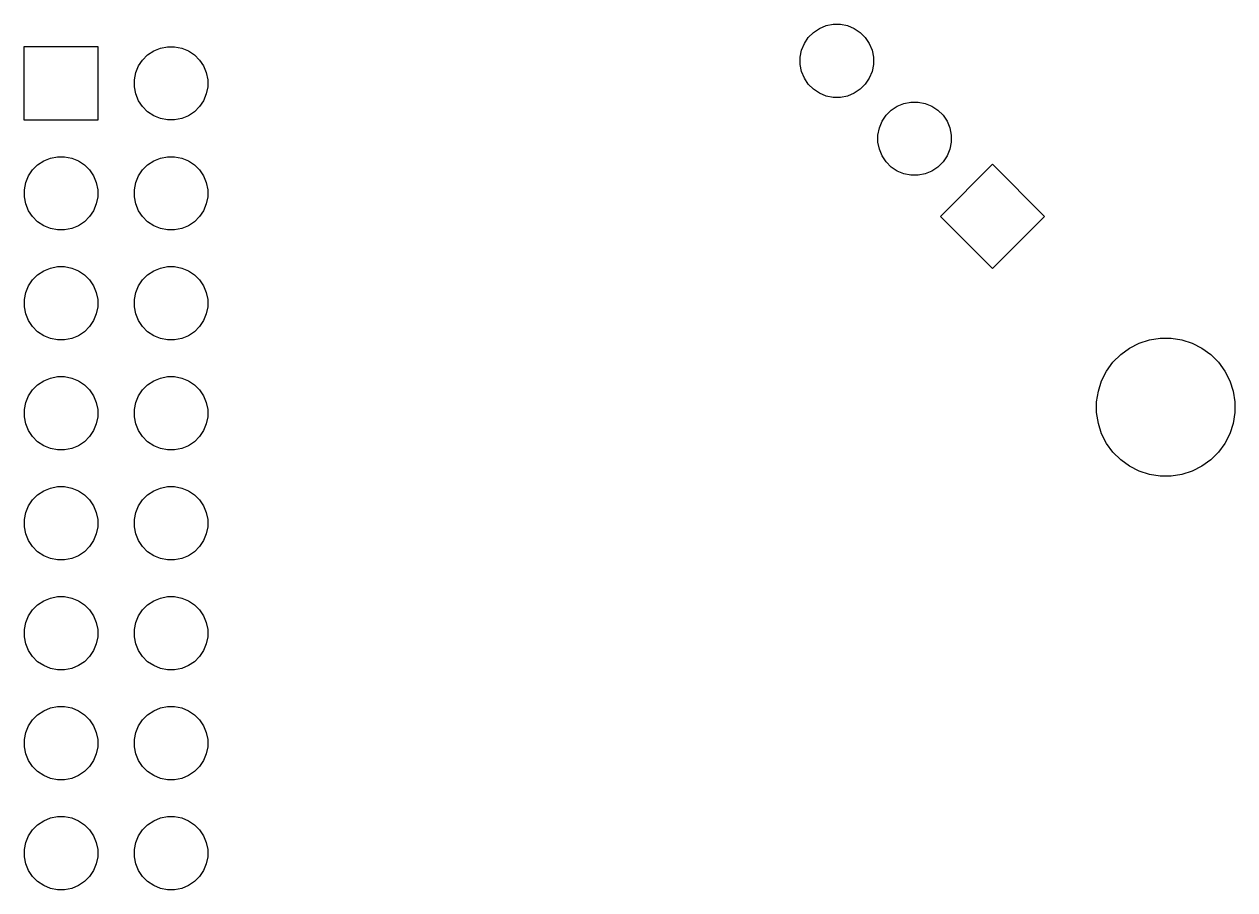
# Model space of a CAD drawing. Header units: inches. Extents: x 3.87 to 7.43, y -5.24 to -2.
# Drawn here: x 6.325 to 7.425, y -2.801 to -2.014 of the extents above; entities that cross this region are included whole.
import ezdxf

# ---------------------------------------------------------------- set-up
doc = ezdxf.new("R2010")
doc.units = ezdxf.units.IN
doc.header["$MEASUREMENT"] = 0
doc.layers.add('BLACK', color=7, linetype='CONTINUOUS')

msp = doc.modelspace()

# ---------------------------------------------------------------- linework, layer by layer
at = {"layer": 'BLACK', "linetype": 'CONTINUOUS'}
for p, q in [((7.0374, -2.026), (7.0421, -2.0214)), ((7.0421, -2.0214), (7.0475, -2.0177)), ((7.0475, -2.0177), (7.0536, -2.0152)), ((7.0536, -2.0152), (7.06, -2.0139)), ((7.06, -2.0139), (7.0666, -2.0139)), ((7.0666, -2.0139), (7.073, -2.0152)), ((7.073, -2.0152), (7.0791, -2.0177)), ((7.0791, -2.0177), (7.0845, -2.0214)), ((7.0845, -2.0214), (7.0892, -2.026)), ((6.3248, -2.1012), (6.3248, -2.0343)), ((6.3248, -2.0343), (6.3917, -2.0343)), ((6.3917, -2.0343), (6.3917, -2.1012)), ((6.4486, -2.0357), (6.455, -2.0344)), ((6.455, -2.0344), (6.4615, -2.0344)), ((6.4615, -2.0344), (6.468, -2.0357)), ((7.0313, -2.0375), (7.0338, -2.0315)), ((7.0338, -2.0315), (7.0374, -2.026)), ((7.0892, -2.026), (7.0928, -2.0315)), ((7.0928, -2.0315), (7.0953, -2.0375)), ((6.4324, -2.0465), (6.437, -2.0418)), ((6.437, -2.0418), (6.4425, -2.0382)), ((6.4425, -2.0382), (6.4486, -2.0357)), ((6.468, -2.0357), (6.474, -2.0382)), ((6.474, -2.0382), (6.4795, -2.0418)), ((6.4795, -2.0418), (6.4841, -2.0465)), ((7.03, -2.044), (7.0313, -2.0375)), ((7.03, -2.0505), (7.03, -2.044)), ((7.0953, -2.0375), (7.0966, -2.044)), ((7.0966, -2.044), (7.0966, -2.0505)), ((6.4262, -2.058), (6.4288, -2.0519)), ((6.4288, -2.0519), (6.4324, -2.0465)), ((6.4841, -2.0465), (6.4878, -2.0519)), ((6.4878, -2.0519), (6.4903, -2.058)), ((7.0313, -2.057), (7.03, -2.0505)), ((7.0338, -2.063), (7.0313, -2.057)), ((7.0953, -2.057), (7.0928, -2.063)), ((7.0966, -2.0505), (7.0953, -2.057)), ((6.425, -2.0644), (6.4262, -2.058)), ((6.425, -2.071), (6.425, -2.0644)), ((6.4903, -2.058), (6.4916, -2.0644)), ((6.4916, -2.0644), (6.4916, -2.071)), ((7.0374, -2.0685), (7.0338, -2.063)), ((7.0928, -2.063), (7.0892, -2.0685)), ((6.4262, -2.0774), (6.425, -2.071)), ((6.4288, -2.0835), (6.4262, -2.0774)), ((6.4903, -2.0774), (6.4878, -2.0835)), ((6.4916, -2.071), (6.4903, -2.0774)), ((7.0421, -2.0731), (7.0374, -2.0685)), ((7.0475, -2.0768), (7.0421, -2.0731)), ((7.0536, -2.0793), (7.0475, -2.0768)), ((7.06, -2.0805), (7.0536, -2.0793)), ((7.073, -2.0793), (7.0666, -2.0805)), ((7.0791, -2.0768), (7.073, -2.0793)), ((7.0845, -2.0731), (7.0791, -2.0768)), ((7.0892, -2.0685), (7.0845, -2.0731)), ((6.4324, -2.0889), (6.4288, -2.0835)), ((6.437, -2.0936), (6.4324, -2.0889)), ((6.4841, -2.0889), (6.4795, -2.0936)), ((6.4878, -2.0835), (6.4841, -2.0889)), ((7.0666, -2.0805), (7.06, -2.0805)), ((7.1128, -2.0921), (7.1182, -2.0884)), ((7.1182, -2.0884), (7.1243, -2.0859)), ((7.1243, -2.0859), (7.1307, -2.0847)), ((7.1307, -2.0847), (7.1373, -2.0847)), ((7.1373, -2.0847), (7.1437, -2.0859)), ((7.1437, -2.0859), (7.1498, -2.0884)), ((7.1498, -2.0884), (7.1552, -2.0921)), ((6.3917, -2.1012), (6.3248, -2.1012)), ((6.4425, -2.0972), (6.437, -2.0936)), ((6.4486, -2.0997), (6.4425, -2.0972)), ((6.455, -2.101), (6.4486, -2.0997)), ((6.4615, -2.101), (6.455, -2.101)), ((6.468, -2.0997), (6.4615, -2.101)), ((6.474, -2.0972), (6.468, -2.0997)), ((6.4795, -2.0936), (6.474, -2.0972)), ((7.1045, -2.1022), (7.1081, -2.0967)), ((7.1081, -2.0967), (7.1128, -2.0921)), ((7.1552, -2.0921), (7.1599, -2.0967)), ((7.1599, -2.0967), (7.1635, -2.1022)), ((7.1007, -2.1147), (7.102, -2.1082)), ((7.102, -2.1082), (7.1045, -2.1022)), ((7.1635, -2.1022), (7.166, -2.1082)), ((7.166, -2.1082), (7.1673, -2.1147)), ((7.1007, -2.1212), (7.1007, -2.1147)), ((7.102, -2.1277), (7.1007, -2.1212)), ((7.1673, -2.1212), (7.166, -2.1277)), ((7.1673, -2.1147), (7.1673, -2.1212)), ((7.1045, -2.1337), (7.102, -2.1277)), ((7.1081, -2.1392), (7.1045, -2.1337)), ((7.1635, -2.1337), (7.1599, -2.1392)), ((7.166, -2.1277), (7.1635, -2.1337)), ((6.3324, -2.1465), (6.337, -2.1418)), ((6.337, -2.1418), (6.3425, -2.1382)), ((6.3425, -2.1382), (6.3486, -2.1357)), ((6.3486, -2.1357), (6.355, -2.1344)), ((6.355, -2.1344), (6.3615, -2.1344)), ((6.3615, -2.1344), (6.368, -2.1357)), ((6.368, -2.1357), (6.374, -2.1382)), ((6.374, -2.1382), (6.3795, -2.1418)), ((6.3795, -2.1418), (6.3841, -2.1465)), ((6.4324, -2.1465), (6.437, -2.1418)), ((6.437, -2.1418), (6.4425, -2.1382)), ((6.4425, -2.1382), (6.4486, -2.1357)), ((6.4486, -2.1357), (6.455, -2.1344)), ((6.455, -2.1344), (6.4615, -2.1344)), ((6.4615, -2.1344), (6.468, -2.1357)), ((6.468, -2.1357), (6.474, -2.1382)), ((6.474, -2.1382), (6.4795, -2.1418)), ((6.4795, -2.1418), (6.4841, -2.1465)), ((7.1128, -2.1438), (7.1081, -2.1392)), ((7.1182, -2.1475), (7.1128, -2.1438)), ((7.1552, -2.1438), (7.1498, -2.1475)), ((7.1599, -2.1392), (7.1552, -2.1438)), ((7.1574, -2.1887), (7.2047, -2.1413)), ((7.2047, -2.1413), (7.2521, -2.1887)), ((6.3262, -2.158), (6.3288, -2.1519)), ((6.3288, -2.1519), (6.3324, -2.1465)), ((6.3841, -2.1465), (6.3878, -2.1519)), ((6.3878, -2.1519), (6.3903, -2.158)), ((6.4262, -2.158), (6.4288, -2.1519)), ((6.4288, -2.1519), (6.4324, -2.1465)), ((6.4841, -2.1465), (6.4878, -2.1519)), ((6.4878, -2.1519), (6.4903, -2.158)), ((7.1243, -2.15), (7.1182, -2.1475)), ((7.1307, -2.1513), (7.1243, -2.15)), ((7.1373, -2.1513), (7.1307, -2.1513)), ((7.1437, -2.15), (7.1373, -2.1513)), ((7.1498, -2.1475), (7.1437, -2.15)), ((6.325, -2.1644), (6.3262, -2.158)), ((6.325, -2.171), (6.325, -2.1644)), ((6.3903, -2.158), (6.3916, -2.1644)), ((6.3916, -2.1644), (6.3916, -2.171)), ((6.425, -2.1644), (6.4262, -2.158)), ((6.425, -2.171), (6.425, -2.1644)), ((6.4903, -2.158), (6.4916, -2.1644)), ((6.4916, -2.1644), (6.4916, -2.171)), ((6.3262, -2.1774), (6.325, -2.171)), ((6.3288, -2.1835), (6.3262, -2.1774)), ((6.3903, -2.1774), (6.3878, -2.1835)), ((6.3916, -2.171), (6.3903, -2.1774)), ((6.4262, -2.1774), (6.425, -2.171)), ((6.4288, -2.1835), (6.4262, -2.1774)), ((6.4903, -2.1774), (6.4878, -2.1835)), ((6.4916, -2.171), (6.4903, -2.1774)), ((6.3324, -2.1889), (6.3288, -2.1835)), ((6.337, -2.1936), (6.3324, -2.1889)), ((6.3841, -2.1889), (6.3795, -2.1936)), ((6.3878, -2.1835), (6.3841, -2.1889)), ((6.4324, -2.1889), (6.4288, -2.1835)), ((6.437, -2.1936), (6.4324, -2.1889)), ((6.4841, -2.1889), (6.4795, -2.1936)), ((6.4878, -2.1835), (6.4841, -2.1889)), ((7.2047, -2.236), (7.1574, -2.1887)), ((7.2521, -2.1887), (7.2047, -2.236)), ((6.3425, -2.1972), (6.337, -2.1936)), ((6.3486, -2.1997), (6.3425, -2.1972)), ((6.355, -2.201), (6.3486, -2.1997)), ((6.368, -2.1997), (6.3615, -2.201)), ((6.374, -2.1972), (6.368, -2.1997)), ((6.3795, -2.1936), (6.374, -2.1972)), ((6.4425, -2.1972), (6.437, -2.1936)), ((6.4486, -2.1997), (6.4425, -2.1972)), ((6.455, -2.201), (6.4486, -2.1997)), ((6.468, -2.1997), (6.4615, -2.201)), ((6.474, -2.1972), (6.468, -2.1997)), ((6.4795, -2.1936), (6.474, -2.1972)), ((6.3615, -2.201), (6.355, -2.201)), ((6.4615, -2.201), (6.455, -2.201)), ((6.3324, -2.2465), (6.337, -2.2418)), ((6.337, -2.2418), (6.3425, -2.2382)), ((6.3425, -2.2382), (6.3486, -2.2357)), ((6.3486, -2.2357), (6.355, -2.2344)), ((6.355, -2.2344), (6.3615, -2.2344)), ((6.3615, -2.2344), (6.368, -2.2357)), ((6.368, -2.2357), (6.374, -2.2382)), ((6.374, -2.2382), (6.3795, -2.2418)), ((6.3795, -2.2418), (6.3841, -2.2465)), ((6.4324, -2.2465), (6.437, -2.2418)), ((6.437, -2.2418), (6.4425, -2.2382)), ((6.4425, -2.2382), (6.4486, -2.2357)), ((6.4486, -2.2357), (6.455, -2.2344)), ((6.455, -2.2344), (6.4615, -2.2344)), ((6.4615, -2.2344), (6.468, -2.2357)), ((6.468, -2.2357), (6.474, -2.2382)), ((6.474, -2.2382), (6.4795, -2.2418)), ((6.4795, -2.2418), (6.4841, -2.2465)), ((6.3262, -2.258), (6.3288, -2.2519)), ((6.3288, -2.2519), (6.3324, -2.2465)), ((6.3841, -2.2465), (6.3878, -2.2519)), ((6.3878, -2.2519), (6.3903, -2.258)), ((6.4262, -2.258), (6.4288, -2.2519)), ((6.4288, -2.2519), (6.4324, -2.2465)), ((6.4841, -2.2465), (6.4878, -2.2519)), ((6.4878, -2.2519), (6.4903, -2.258)), ((6.325, -2.2644), (6.3262, -2.258)), ((6.325, -2.271), (6.325, -2.2644)), ((6.3903, -2.258), (6.3916, -2.2644)), ((6.3916, -2.2644), (6.3916, -2.271)), ((6.425, -2.2644), (6.4262, -2.258)), ((6.425, -2.271), (6.425, -2.2644)), ((6.4903, -2.258), (6.4916, -2.2644)), ((6.4916, -2.2644), (6.4916, -2.271)), ((6.3262, -2.2774), (6.325, -2.271)), ((6.3916, -2.271), (6.3903, -2.2774)), ((6.4262, -2.2774), (6.425, -2.271)), ((6.4916, -2.271), (6.4903, -2.2774)), ((6.3288, -2.2835), (6.3262, -2.2774)), ((6.3324, -2.2889), (6.3288, -2.2835)), ((6.3878, -2.2835), (6.3841, -2.2889)), ((6.3903, -2.2774), (6.3878, -2.2835)), ((6.4288, -2.2835), (6.4262, -2.2774)), ((6.4324, -2.2889), (6.4288, -2.2835)), ((6.4878, -2.2835), (6.4841, -2.2889)), ((6.4903, -2.2774), (6.4878, -2.2835)), ((6.337, -2.2936), (6.3324, -2.2889)), ((6.3425, -2.2972), (6.337, -2.2936)), ((6.3486, -2.2997), (6.3425, -2.2972)), ((6.374, -2.2972), (6.368, -2.2997)), ((6.3795, -2.2936), (6.374, -2.2972)), ((6.3841, -2.2889), (6.3795, -2.2936)), ((6.437, -2.2936), (6.4324, -2.2889)), ((6.4425, -2.2972), (6.437, -2.2936)), ((6.4486, -2.2997), (6.4425, -2.2972)), ((6.474, -2.2972), (6.468, -2.2997)), ((6.4795, -2.2936), (6.474, -2.2972)), ((6.4841, -2.2889), (6.4795, -2.2936)), ((7.3475, -2.301), (7.3573, -2.2994)), ((7.3573, -2.2994), (7.3671, -2.2994)), ((7.3671, -2.2994), (7.3769, -2.301)), ((6.355, -2.301), (6.3486, -2.2997)), ((6.3615, -2.301), (6.355, -2.301)), ((6.368, -2.2997), (6.3615, -2.301)), ((6.455, -2.301), (6.4486, -2.2997)), ((6.4615, -2.301), (6.455, -2.301)), ((6.468, -2.2997), (6.4615, -2.301)), ((7.3213, -2.3143), (7.3293, -2.3085)), ((7.3293, -2.3085), (7.3381, -2.304)), ((7.3381, -2.304), (7.3475, -2.301)), ((7.3769, -2.301), (7.3863, -2.304)), ((7.3863, -2.304), (7.3951, -2.3085)), ((7.3951, -2.3085), (7.4031, -2.3143)), ((7.3085, -2.3293), (7.3143, -2.3213)), ((7.3143, -2.3213), (7.3213, -2.3143)), ((7.4031, -2.3143), (7.4101, -2.3213)), ((7.4101, -2.3213), (7.4159, -2.3293)), ((7.304, -2.3381), (7.3085, -2.3293)), ((7.4159, -2.3293), (7.4204, -2.3381)), ((6.3324, -2.3465), (6.337, -2.3418)), ((6.337, -2.3418), (6.3425, -2.3382)), ((6.3425, -2.3382), (6.3486, -2.3357)), ((6.3486, -2.3357), (6.355, -2.3344)), ((6.355, -2.3344), (6.3615, -2.3344)), ((6.3615, -2.3344), (6.368, -2.3357)), ((6.368, -2.3357), (6.374, -2.3382)), ((6.374, -2.3382), (6.3795, -2.3418)), ((6.3795, -2.3418), (6.3841, -2.3465)), ((6.4324, -2.3465), (6.437, -2.3418)), ((6.437, -2.3418), (6.4425, -2.3382)), ((6.4425, -2.3382), (6.4486, -2.3357)), ((6.4486, -2.3357), (6.455, -2.3344)), ((6.455, -2.3344), (6.4615, -2.3344)), ((6.4615, -2.3344), (6.468, -2.3357)), ((6.468, -2.3357), (6.474, -2.3382)), ((6.474, -2.3382), (6.4795, -2.3418)), ((6.4795, -2.3418), (6.4841, -2.3465)), ((7.301, -2.3475), (7.304, -2.3381)), ((7.4204, -2.3381), (7.4235, -2.3475)), ((6.3262, -2.358), (6.3288, -2.3519)), ((6.3288, -2.3519), (6.3324, -2.3465)), ((6.3841, -2.3465), (6.3878, -2.3519)), ((6.3878, -2.3519), (6.3903, -2.358)), ((6.4262, -2.358), (6.4288, -2.3519)), ((6.4288, -2.3519), (6.4324, -2.3465)), ((6.4841, -2.3465), (6.4878, -2.3519)), ((6.4878, -2.3519), (6.4903, -2.358)), ((7.2994, -2.3573), (7.301, -2.3475)), ((7.4235, -2.3475), (7.425, -2.3573)), ((6.325, -2.3644), (6.3262, -2.358)), ((6.325, -2.371), (6.325, -2.3644)), ((6.3903, -2.358), (6.3916, -2.3644)), ((6.3916, -2.3644), (6.3916, -2.371)), ((6.425, -2.3644), (6.4262, -2.358)), ((6.425, -2.371), (6.425, -2.3644)), ((6.4903, -2.358), (6.4916, -2.3644)), ((6.4916, -2.3644), (6.4916, -2.371)), ((7.2994, -2.3671), (7.2994, -2.3573)), ((7.425, -2.3573), (7.425, -2.3671)), ((6.3262, -2.3774), (6.325, -2.371)), ((6.3916, -2.371), (6.3903, -2.3774)), ((6.4262, -2.3774), (6.425, -2.371)), ((6.4916, -2.371), (6.4903, -2.3774)), ((7.301, -2.3769), (7.2994, -2.3671)), ((7.425, -2.3671), (7.4235, -2.3769)), ((6.3288, -2.3835), (6.3262, -2.3774)), ((6.3324, -2.3889), (6.3288, -2.3835)), ((6.3878, -2.3835), (6.3841, -2.3889)), ((6.3903, -2.3774), (6.3878, -2.3835)), ((6.4288, -2.3835), (6.4262, -2.3774)), ((6.4324, -2.3889), (6.4288, -2.3835)), ((6.4878, -2.3835), (6.4841, -2.3889)), ((6.4903, -2.3774), (6.4878, -2.3835)), ((7.304, -2.3863), (7.301, -2.3769)), ((7.3085, -2.3951), (7.304, -2.3863)), ((7.4204, -2.3863), (7.4159, -2.3951)), ((7.4235, -2.3769), (7.4204, -2.3863)), ((6.337, -2.3936), (6.3324, -2.3889)), ((6.3425, -2.3972), (6.337, -2.3936)), ((6.3486, -2.3997), (6.3425, -2.3972)), ((6.374, -2.3972), (6.368, -2.3997)), ((6.3795, -2.3936), (6.374, -2.3972)), ((6.3841, -2.3889), (6.3795, -2.3936)), ((6.437, -2.3936), (6.4324, -2.3889)), ((6.4425, -2.3972), (6.437, -2.3936)), ((6.4486, -2.3997), (6.4425, -2.3972)), ((6.474, -2.3972), (6.468, -2.3997)), ((6.4795, -2.3936), (6.474, -2.3972)), ((6.4841, -2.3889), (6.4795, -2.3936)), ((7.3143, -2.4031), (7.3085, -2.3951)), ((7.4159, -2.3951), (7.4101, -2.4031)), ((6.355, -2.401), (6.3486, -2.3997)), ((6.3615, -2.401), (6.355, -2.401)), ((6.368, -2.3997), (6.3615, -2.401)), ((6.455, -2.401), (6.4486, -2.3997)), ((6.4615, -2.401), (6.455, -2.401)), ((6.468, -2.3997), (6.4615, -2.401)), ((7.3213, -2.4101), (7.3143, -2.4031)), ((7.4101, -2.4031), (7.4031, -2.4101)), ((7.3293, -2.4159), (7.3213, -2.4101)), ((7.3381, -2.4204), (7.3293, -2.4159)), ((7.3475, -2.4235), (7.3381, -2.4204)), ((7.3863, -2.4204), (7.3769, -2.4235)), ((7.3951, -2.4159), (7.3863, -2.4204)), ((7.4031, -2.4101), (7.3951, -2.4159)), ((7.3573, -2.425), (7.3475, -2.4235)), ((7.3671, -2.425), (7.3573, -2.425)), ((7.3769, -2.4235), (7.3671, -2.425)), ((6.3324, -2.4465), (6.337, -2.4418)), ((6.337, -2.4418), (6.3425, -2.4382)), ((6.3425, -2.4382), (6.3486, -2.4357)), ((6.3486, -2.4357), (6.355, -2.4344)), ((6.355, -2.4344), (6.3615, -2.4344)), ((6.3615, -2.4344), (6.368, -2.4357)), ((6.368, -2.4357), (6.374, -2.4382)), ((6.374, -2.4382), (6.3795, -2.4418)), ((6.3795, -2.4418), (6.3841, -2.4465)), ((6.4324, -2.4465), (6.437, -2.4418)), ((6.437, -2.4418), (6.4425, -2.4382)), ((6.4425, -2.4382), (6.4486, -2.4357)), ((6.4486, -2.4357), (6.455, -2.4344)), ((6.455, -2.4344), (6.4615, -2.4344)), ((6.4615, -2.4344), (6.468, -2.4357)), ((6.468, -2.4357), (6.474, -2.4382)), ((6.474, -2.4382), (6.4795, -2.4418)), ((6.4795, -2.4418), (6.4841, -2.4465)), ((6.3262, -2.458), (6.3288, -2.4519)), ((6.3288, -2.4519), (6.3324, -2.4465)), ((6.3841, -2.4465), (6.3878, -2.4519)), ((6.3878, -2.4519), (6.3903, -2.458)), ((6.4262, -2.458), (6.4288, -2.4519)), ((6.4288, -2.4519), (6.4324, -2.4465)), ((6.4841, -2.4465), (6.4878, -2.4519)), ((6.4878, -2.4519), (6.4903, -2.458)), ((6.325, -2.4644), (6.3262, -2.458)), ((6.325, -2.471), (6.325, -2.4644)), ((6.3903, -2.458), (6.3916, -2.4644)), ((6.3916, -2.4644), (6.3916, -2.471)), ((6.425, -2.4644), (6.4262, -2.458)), ((6.425, -2.471), (6.425, -2.4644)), ((6.4903, -2.458), (6.4916, -2.4644)), ((6.4916, -2.4644), (6.4916, -2.471)), ((6.3262, -2.4774), (6.325, -2.471)), ((6.3916, -2.471), (6.3903, -2.4774)), ((6.4262, -2.4774), (6.425, -2.471)), ((6.4916, -2.471), (6.4903, -2.4774)), ((6.3288, -2.4835), (6.3262, -2.4774)), ((6.3324, -2.4889), (6.3288, -2.4835)), ((6.3878, -2.4835), (6.3841, -2.4889)), ((6.3903, -2.4774), (6.3878, -2.4835)), ((6.4288, -2.4835), (6.4262, -2.4774)), ((6.4324, -2.4889), (6.4288, -2.4835)), ((6.4878, -2.4835), (6.4841, -2.4889)), ((6.4903, -2.4774), (6.4878, -2.4835)), ((6.337, -2.4936), (6.3324, -2.4889)), ((6.3425, -2.4972), (6.337, -2.4936)), ((6.3486, -2.4997), (6.3425, -2.4972)), ((6.374, -2.4972), (6.368, -2.4997)), ((6.3795, -2.4936), (6.374, -2.4972)), ((6.3841, -2.4889), (6.3795, -2.4936)), ((6.437, -2.4936), (6.4324, -2.4889)), ((6.4425, -2.4972), (6.437, -2.4936)), ((6.4486, -2.4997), (6.4425, -2.4972)), ((6.474, -2.4972), (6.468, -2.4997)), ((6.4795, -2.4936), (6.474, -2.4972)), ((6.4841, -2.4889), (6.4795, -2.4936)), ((6.355, -2.501), (6.3486, -2.4997)), ((6.3615, -2.501), (6.355, -2.501)), ((6.368, -2.4997), (6.3615, -2.501)), ((6.455, -2.501), (6.4486, -2.4997)), ((6.4615, -2.501), (6.455, -2.501)), ((6.468, -2.4997), (6.4615, -2.501)), ((6.337, -2.5418), (6.3425, -2.5382)), ((6.3425, -2.5382), (6.3486, -2.5357)), ((6.3486, -2.5357), (6.355, -2.5344)), ((6.355, -2.5344), (6.3615, -2.5344)), ((6.3615, -2.5344), (6.368, -2.5357)), ((6.368, -2.5357), (6.374, -2.5382)), ((6.374, -2.5382), (6.3795, -2.5418)), ((6.437, -2.5418), (6.4425, -2.5382)), ((6.4425, -2.5382), (6.4486, -2.5357)), ((6.4486, -2.5357), (6.455, -2.5344)), ((6.455, -2.5344), (6.4615, -2.5344)), ((6.4615, -2.5344), (6.468, -2.5357)), ((6.468, -2.5357), (6.474, -2.5382)), ((6.474, -2.5382), (6.4795, -2.5418)), ((6.3262, -2.558), (6.3288, -2.5519)), ((6.3288, -2.5519), (6.3324, -2.5465)), ((6.3324, -2.5465), (6.337, -2.5418)), ((6.3795, -2.5418), (6.3841, -2.5465)), ((6.3841, -2.5465), (6.3878, -2.5519)), ((6.3878, -2.5519), (6.3903, -2.558)), ((6.4262, -2.558), (6.4288, -2.5519)), ((6.4288, -2.5519), (6.4324, -2.5465)), ((6.4324, -2.5465), (6.437, -2.5418)), ((6.4795, -2.5418), (6.4841, -2.5465)), ((6.4841, -2.5465), (6.4878, -2.5519)), ((6.4878, -2.5519), (6.4903, -2.558)), ((6.325, -2.5644), (6.3262, -2.558)), ((6.3903, -2.558), (6.3916, -2.5644)), ((6.425, -2.5644), (6.4262, -2.558)), ((6.4903, -2.558), (6.4916, -2.5644)), ((6.325, -2.571), (6.325, -2.5644)), ((6.3262, -2.5774), (6.325, -2.571)), ((6.3916, -2.571), (6.3903, -2.5774)), ((6.3916, -2.5644), (6.3916, -2.571)), ((6.425, -2.571), (6.425, -2.5644)), ((6.4262, -2.5774), (6.425, -2.571)), ((6.4916, -2.571), (6.4903, -2.5774)), ((6.4916, -2.5644), (6.4916, -2.571)), ((6.3288, -2.5835), (6.3262, -2.5774)), ((6.3324, -2.5889), (6.3288, -2.5835)), ((6.3878, -2.5835), (6.3841, -2.5889)), ((6.3903, -2.5774), (6.3878, -2.5835)), ((6.4288, -2.5835), (6.4262, -2.5774)), ((6.4324, -2.5889), (6.4288, -2.5835)), ((6.4878, -2.5835), (6.4841, -2.5889)), ((6.4903, -2.5774), (6.4878, -2.5835)), ((6.337, -2.5936), (6.3324, -2.5889)), ((6.3425, -2.5972), (6.337, -2.5936)), ((6.3795, -2.5936), (6.374, -2.5972)), ((6.3841, -2.5889), (6.3795, -2.5936)), ((6.437, -2.5936), (6.4324, -2.5889)), ((6.4425, -2.5972), (6.437, -2.5936)), ((6.4795, -2.5936), (6.474, -2.5972)), ((6.4841, -2.5889), (6.4795, -2.5936)), ((6.3486, -2.5997), (6.3425, -2.5972)), ((6.355, -2.601), (6.3486, -2.5997)), ((6.3615, -2.601), (6.355, -2.601)), ((6.368, -2.5997), (6.3615, -2.601)), ((6.374, -2.5972), (6.368, -2.5997)), ((6.4486, -2.5997), (6.4425, -2.5972)), ((6.455, -2.601), (6.4486, -2.5997)), ((6.4615, -2.601), (6.455, -2.601)), ((6.468, -2.5997), (6.4615, -2.601)), ((6.474, -2.5972), (6.468, -2.5997)), ((6.337, -2.6418), (6.3425, -2.6382)), ((6.3425, -2.6382), (6.3486, -2.6357)), ((6.3486, -2.6357), (6.355, -2.6344)), ((6.355, -2.6344), (6.3615, -2.6344)), ((6.3615, -2.6344), (6.368, -2.6357)), ((6.368, -2.6357), (6.374, -2.6382)), ((6.374, -2.6382), (6.3795, -2.6418)), ((6.437, -2.6418), (6.4425, -2.6382)), ((6.4425, -2.6382), (6.4486, -2.6357)), ((6.4486, -2.6357), (6.455, -2.6344)), ((6.455, -2.6344), (6.4615, -2.6344)), ((6.4615, -2.6344), (6.468, -2.6357)), ((6.468, -2.6357), (6.474, -2.6382)), ((6.474, -2.6382), (6.4795, -2.6418)), ((6.3288, -2.6519), (6.3324, -2.6465)), ((6.3324, -2.6465), (6.337, -2.6418)), ((6.3795, -2.6418), (6.3841, -2.6465)), ((6.3841, -2.6465), (6.3878, -2.6519)), ((6.4288, -2.6519), (6.4324, -2.6465)), ((6.4324, -2.6465), (6.437, -2.6418)), ((6.4795, -2.6418), (6.4841, -2.6465)), ((6.4841, -2.6465), (6.4878, -2.6519)), ((6.325, -2.6644), (6.3262, -2.658)), ((6.3262, -2.658), (6.3288, -2.6519)), ((6.3878, -2.6519), (6.3903, -2.658)), ((6.3903, -2.658), (6.3916, -2.6644)), ((6.425, -2.6644), (6.4262, -2.658)), ((6.4262, -2.658), (6.4288, -2.6519)), ((6.4878, -2.6519), (6.4903, -2.658)), ((6.4903, -2.658), (6.4916, -2.6644)), ((6.325, -2.671), (6.325, -2.6644)), ((6.3262, -2.6774), (6.325, -2.671)), ((6.3916, -2.671), (6.3903, -2.6774)), ((6.3916, -2.6644), (6.3916, -2.671)), ((6.425, -2.671), (6.425, -2.6644)), ((6.4262, -2.6774), (6.425, -2.671)), ((6.4916, -2.671), (6.4903, -2.6774)), ((6.4916, -2.6644), (6.4916, -2.671)), ((6.3288, -2.6835), (6.3262, -2.6774)), ((6.3324, -2.6889), (6.3288, -2.6835)), ((6.3878, -2.6835), (6.3841, -2.6889)), ((6.3903, -2.6774), (6.3878, -2.6835)), ((6.4288, -2.6835), (6.4262, -2.6774)), ((6.4324, -2.6889), (6.4288, -2.6835)), ((6.4878, -2.6835), (6.4841, -2.6889)), ((6.4903, -2.6774), (6.4878, -2.6835)), ((6.337, -2.6936), (6.3324, -2.6889)), ((6.3425, -2.6972), (6.337, -2.6936)), ((6.3795, -2.6936), (6.374, -2.6972)), ((6.3841, -2.6889), (6.3795, -2.6936)), ((6.437, -2.6936), (6.4324, -2.6889)), ((6.4425, -2.6972), (6.437, -2.6936)), ((6.4795, -2.6936), (6.474, -2.6972)), ((6.4841, -2.6889), (6.4795, -2.6936)), ((6.3486, -2.6997), (6.3425, -2.6972)), ((6.355, -2.701), (6.3486, -2.6997)), ((6.3615, -2.701), (6.355, -2.701)), ((6.368, -2.6997), (6.3615, -2.701)), ((6.374, -2.6972), (6.368, -2.6997)), ((6.4486, -2.6997), (6.4425, -2.6972)), ((6.455, -2.701), (6.4486, -2.6997)), ((6.4615, -2.701), (6.455, -2.701)), ((6.468, -2.6997), (6.4615, -2.701)), ((6.474, -2.6972), (6.468, -2.6997)), ((6.337, -2.7418), (6.3425, -2.7382)), ((6.3425, -2.7382), (6.3486, -2.7357)), ((6.3486, -2.7357), (6.355, -2.7344)), ((6.355, -2.7344), (6.3615, -2.7344)), ((6.3615, -2.7344), (6.368, -2.7357)), ((6.368, -2.7357), (6.374, -2.7382)), ((6.374, -2.7382), (6.3795, -2.7418)), ((6.437, -2.7418), (6.4425, -2.7382)), ((6.4425, -2.7382), (6.4486, -2.7357)), ((6.4486, -2.7357), (6.455, -2.7344)), ((6.455, -2.7344), (6.4615, -2.7344)), ((6.4615, -2.7344), (6.468, -2.7357)), ((6.468, -2.7357), (6.474, -2.7382)), ((6.474, -2.7382), (6.4795, -2.7418)), ((6.3288, -2.7519), (6.3324, -2.7465)), ((6.3324, -2.7465), (6.337, -2.7418)), ((6.3795, -2.7418), (6.3841, -2.7465)), ((6.3841, -2.7465), (6.3878, -2.7519)), ((6.4288, -2.7519), (6.4324, -2.7465)), ((6.4324, -2.7465), (6.437, -2.7418)), ((6.4795, -2.7418), (6.4841, -2.7465)), ((6.4841, -2.7465), (6.4878, -2.7519)), ((6.325, -2.7644), (6.3262, -2.758)), ((6.3262, -2.758), (6.3288, -2.7519)), ((6.3878, -2.7519), (6.3903, -2.758)), ((6.3903, -2.758), (6.3916, -2.7644)), ((6.425, -2.7644), (6.4262, -2.758)), ((6.4262, -2.758), (6.4288, -2.7519)), ((6.4878, -2.7519), (6.4903, -2.758)), ((6.4903, -2.758), (6.4916, -2.7644)), ((6.325, -2.771), (6.325, -2.7644)), ((6.3262, -2.7774), (6.325, -2.771)), ((6.3916, -2.771), (6.3903, -2.7774)), ((6.3916, -2.7644), (6.3916, -2.771)), ((6.425, -2.771), (6.425, -2.7644)), ((6.4262, -2.7774), (6.425, -2.771)), ((6.4916, -2.771), (6.4903, -2.7774)), ((6.4916, -2.7644), (6.4916, -2.771)), ((6.3288, -2.7835), (6.3262, -2.7774)), ((6.3324, -2.7889), (6.3288, -2.7835)), ((6.3878, -2.7835), (6.3841, -2.7889)), ((6.3903, -2.7774), (6.3878, -2.7835)), ((6.4288, -2.7835), (6.4262, -2.7774)), ((6.4324, -2.7889), (6.4288, -2.7835)), ((6.4878, -2.7835), (6.4841, -2.7889)), ((6.4903, -2.7774), (6.4878, -2.7835)), ((6.337, -2.7936), (6.3324, -2.7889)), ((6.3425, -2.7972), (6.337, -2.7936)), ((6.3795, -2.7936), (6.374, -2.7972)), ((6.3841, -2.7889), (6.3795, -2.7936)), ((6.437, -2.7936), (6.4324, -2.7889)), ((6.4425, -2.7972), (6.437, -2.7936)), ((6.4795, -2.7936), (6.474, -2.7972)), ((6.4841, -2.7889), (6.4795, -2.7936)), ((6.3486, -2.7997), (6.3425, -2.7972)), ((6.355, -2.801), (6.3486, -2.7997)), ((6.3615, -2.801), (6.355, -2.801)), ((6.368, -2.7997), (6.3615, -2.801)), ((6.374, -2.7972), (6.368, -2.7997)), ((6.4486, -2.7997), (6.4425, -2.7972)), ((6.455, -2.801), (6.4486, -2.7997)), ((6.4615, -2.801), (6.455, -2.801)), ((6.468, -2.7997), (6.4615, -2.801)), ((6.474, -2.7972), (6.468, -2.7997))]:
    msp.add_line(p, q, dxfattribs=at)

doc.saveas('drawing.dxf')
